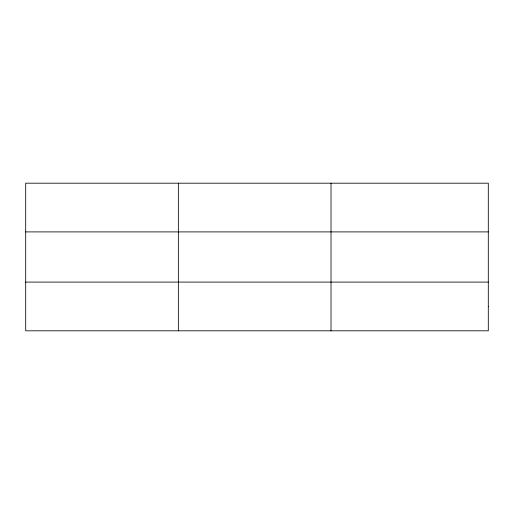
<?xml version="1.0" encoding="UTF-8"?>
<svg xmlns="http://www.w3.org/2000/svg" width="514" height="514" viewBox="0 0 514 514"><rect width="100%" height="100%" fill="white"/><g stroke="black" fill="none" stroke-linecap="round" stroke-linejoin="round"><path stroke-width="0.77" d="M178.358 330.81L178.358 183.19M331.016 330.81L331.016 183.19M25.7 231.904L488.3 231.904M25.7 282.096L488.3 282.096M488.3 306.453L488.3 330.81L25.7 330.81L25.7 183.19L488.3 183.19L488.3 306.453"/></g></svg>
